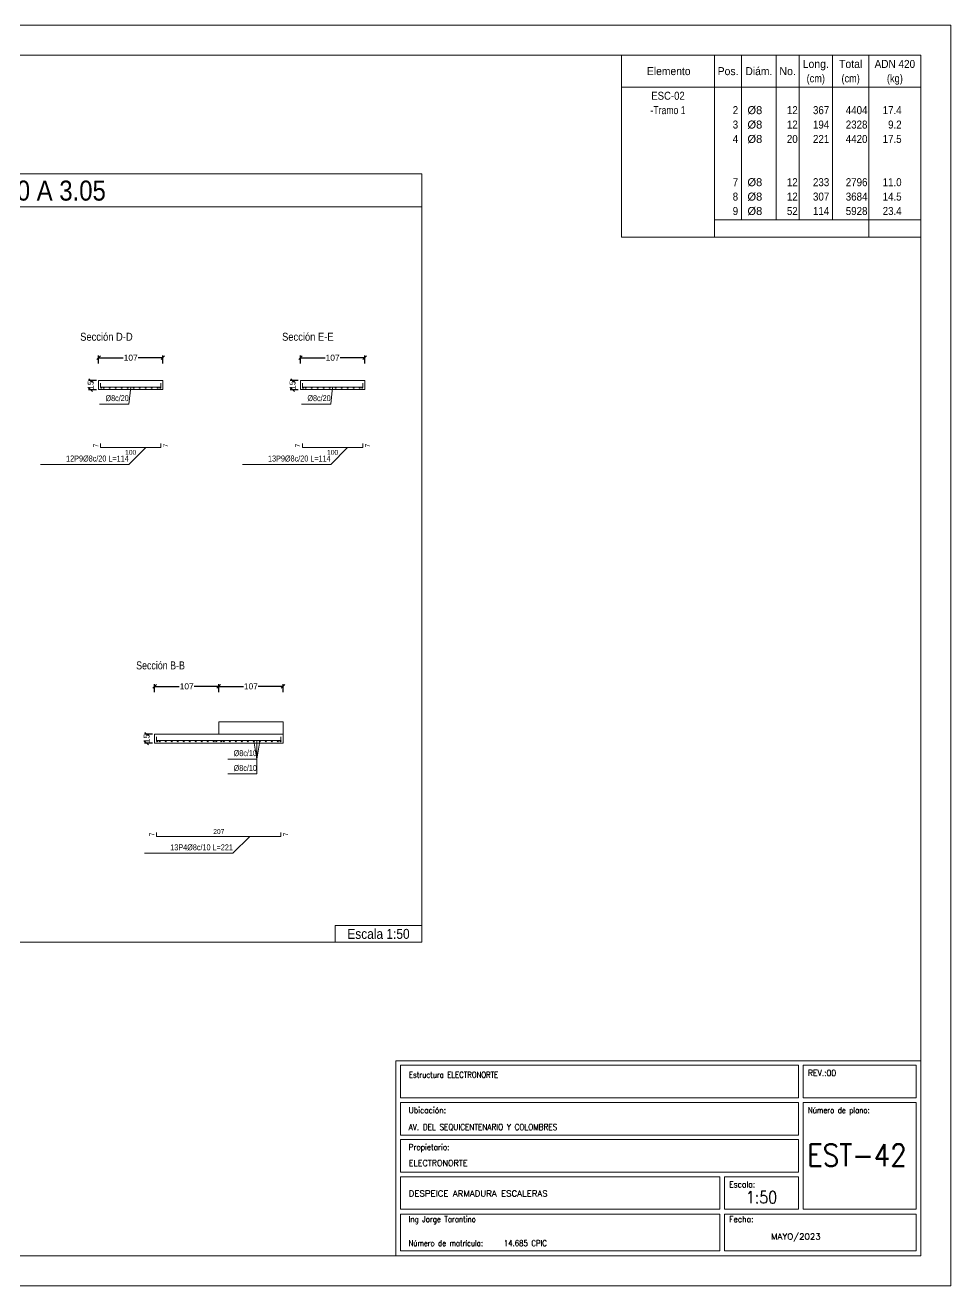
# Model space of a CAD drawing. Header units: millimetres. Extents: x 0 to 127, y 1 to 93.
# Drawn here: x 28.55 to 59.4, y 48.36 to 90.36 of the extents above; entities that cross this region are included whole.
import ezdxf
from ezdxf.enums import TextEntityAlignment as Align

# ---------------------------------------------------------------- set-up
doc = ezdxf.new("R2010")
doc.units = ezdxf.units.MM
for name, color, linetype, lineweight in [('CYPE', 7, 'Continuous', 0), ('ESC_BARRAS_ARMADURA_LONGITUDINAL', 4, 'Continuous', 15), ('ESC_BARRAS_ARMADURA_TRANSVERSAL', 4, 'Continuous', 15), ('ESC_CONTORNO_ESCALERA', 3, 'Continuous', 0), ('ESC_COTAS', 1, 'Continuous', 0), ('ESC_LINEA_REFERENCIA_ARMADURA', 36, 'Continuous', 0), ('ESC_RECRECIDO', 1, 'Continuous', 0), ('ESC_RECUADRO_DEL_DETALLE', 7, 'Continuous', 9), ('ESC_SECCIONES', 4, 'Continuous', 0), ('ESC_TEXTO_ARMADURA_LONGITUDINAL', 3, 'Continuous', 9), ('ESC_TEXTO_ARMADURA_TRANSVERSAL', 3, 'Continuous', 9), ('ESC_TITULO_DEL_RECUADRO', 7, 'Continuous', 0), ('RECUAD_LIMITES', 2, 'Continuous', 0), ('RECUAD_MARCO', 1, 'Continuous', 20), ('TABLAS', 1, 'Continuous', 0), ('TEXTO_TABLAS', 1, 'Continuous', 0)]:
    doc.layers.add(name, color=color, linetype=linetype, lineweight=lineweight)
doc.styles.add('CYPETXT', font='romans__.ttf', dxfattribs={"height": 0.2})
doc.styles.add('CYPETXT_0.3_romans', font='arial.ttf', dxfattribs={"height": 0.2})
doc.styles.add('CYPETXT_romans', font='arial.ttf', dxfattribs={"height": 0.2})
doc.dimstyles.new('cype_oblique', dxfattribs={"dimtxt": 0.18, "dimasz": 0.18, "dimexe": 0.075, "dimexo": 0.075, "dimgap": 0, "dimtad": 0, "dimdec": 4, "dimzin": 0, "dimdsep": 46, "dimtxsty": 'CYPETXT_0.3_romans', "dimblk": 'OBLIQUE', "dimtsz": 0.06, "dimcen": 0.09, "dimadec": 0, "dimazin": 0, "dimtfac": 1, "dimtdec": 4, "dimtofl": 0, "dimtmove": 2, "dimatfit": 3, "dimfxl": 1, "dimtolj": 1, "dimtzin": 0, "dimarcsym": 0})

# ---------------------------------------------------------------- blocks, each defined once
blk = doc.blocks.new('*D8')
at = {"layer": 'Defpoints', "color": 0, "transparency": 16777216}
for p in [(30.995, 79.016), (33.135, 79.282), (33.135, 79.016)]:
    blk.add_point(p, dxfattribs=at)
at = {"layer": 'ESC_COTAS', "color": 0, "lineweight": -2, "transparency": 16777216}
for p, q in [((30.935, 79.222), (31.055, 79.342)), ((30.995, 79.091), (30.995, 79.357)), ((30.995, 79.282), (31.818, 79.282)), ((33.135, 79.282), (32.311, 79.282)), ((33.075, 79.222), (33.195, 79.342)), ((33.135, 79.091), (33.135, 79.357))]:
    blk.add_line(p, q, dxfattribs=at)
at = {"layer": 'ESC_COTAS', "color": 0, "transparency": 16777216, "insert": (32.065, 79.282), "char_height": 0.2, "attachment_point": 5, "style": 'CYPETXT_0.3_romans'}
blk.add_mtext('\\A1;107', dxfattribs=at)
blk = doc.blocks.new('_OBLIQUE')
at = {"color": 0, "linetype": 'ByBlock', "lineweight": -2}
blk.add_line((-0.5, -0.5), (0.5, 0.5), dxfattribs=at)
blk = doc.blocks.new('*D9')
at = {"layer": 'Defpoints', "color": 0, "transparency": 16777216}
for p in [(30.729, 78.517), (30.995, 78.517), (30.995, 78.217)]:
    blk.add_point(p, dxfattribs=at)
at = {"layer": 'ESC_COTAS', "color": 0, "lineweight": -2, "transparency": 16777216}
for p, q in [((30.789, 78.457), (30.669, 78.577)), ((30.92, 78.517), (30.654, 78.517)), ((30.92, 78.217), (30.654, 78.217)), ((30.789, 78.157), (30.669, 78.277)), ((30.729, 78.517), (30.729, 78.517)), ((30.729, 78.217), (30.729, 78.217))]:
    blk.add_line(p, q, dxfattribs=at)
at = {"layer": 'ESC_COTAS', "color": 0, "transparency": 16777216, "insert": (30.729, 78.367), "char_height": 0.2, "attachment_point": 5, "rotation": 90, "style": 'CYPETXT_0.3_romans'}
blk.add_mtext('\\A1;15', dxfattribs=at)
blk = doc.blocks.new('*D10')
at = {"layer": 'Defpoints', "color": 0, "transparency": 16777216}
for p in [(37.725, 79.016), (39.865, 79.282), (39.865, 79.016)]:
    blk.add_point(p, dxfattribs=at)
at = {"layer": 'ESC_COTAS', "color": 0, "lineweight": -2, "transparency": 16777216}
for p, q in [((37.665, 79.222), (37.785, 79.342)), ((37.725, 79.091), (37.725, 79.357)), ((37.725, 79.282), (38.548, 79.282)), ((39.865, 79.282), (39.041, 79.282)), ((39.805, 79.222), (39.925, 79.342)), ((39.865, 79.091), (39.865, 79.357))]:
    blk.add_line(p, q, dxfattribs=at)
at = {"layer": 'ESC_COTAS', "color": 0, "transparency": 16777216, "insert": (38.795, 79.282), "char_height": 0.2, "attachment_point": 5, "style": 'CYPETXT_0.3_romans'}
blk.add_mtext('\\A1;107', dxfattribs=at)
blk = doc.blocks.new('*D11')
at = {"layer": 'Defpoints', "color": 0, "transparency": 16777216}
for p in [(37.459, 78.517), (37.725, 78.517), (37.725, 78.217)]:
    blk.add_point(p, dxfattribs=at)
at = {"layer": 'ESC_COTAS', "color": 0, "lineweight": -2, "transparency": 16777216}
for p, q in [((37.519, 78.457), (37.399, 78.577)), ((37.65, 78.517), (37.384, 78.517)), ((37.65, 78.217), (37.384, 78.217)), ((37.519, 78.157), (37.399, 78.277)), ((37.459, 78.517), (37.459, 78.517)), ((37.459, 78.217), (37.459, 78.217))]:
    blk.add_line(p, q, dxfattribs=at)
at = {"layer": 'ESC_COTAS', "color": 0, "transparency": 16777216, "insert": (37.459, 78.367), "char_height": 0.2, "attachment_point": 5, "rotation": 90, "style": 'CYPETXT_0.3_romans'}
blk.add_mtext('\\A1;15', dxfattribs=at)
blk = doc.blocks.new('*D16')
at = {"layer": 'Defpoints', "color": 0, "transparency": 16777216}
for p in [(32.861, 68.066), (35.001, 68.332), (35.001, 68.066)]:
    blk.add_point(p, dxfattribs=at)
at = {"layer": 'ESC_COTAS', "color": 0, "lineweight": -2, "transparency": 16777216}
for p, q in [((32.801, 68.272), (32.921, 68.392)), ((32.861, 68.141), (32.861, 68.407)), ((32.861, 68.332), (33.684, 68.332)), ((35.001, 68.332), (34.178, 68.332)), ((34.941, 68.272), (35.061, 68.392)), ((35.001, 68.141), (35.001, 68.407))]:
    blk.add_line(p, q, dxfattribs=at)
at = {"layer": 'ESC_COTAS', "color": 0, "transparency": 16777216, "insert": (33.931, 68.332), "char_height": 0.2, "attachment_point": 5, "style": 'CYPETXT_0.3_romans'}
blk.add_mtext('\\A1;107', dxfattribs=at)
blk = doc.blocks.new('*D17')
at = {"layer": 'Defpoints', "color": 0, "transparency": 16777216}
for p in [(35.001, 68.066), (37.141, 68.332), (37.141, 68.066)]:
    blk.add_point(p, dxfattribs=at)
at = {"layer": 'ESC_COTAS', "color": 0, "lineweight": -2, "transparency": 16777216}
for p, q in [((34.941, 68.272), (35.061, 68.392)), ((35.001, 68.141), (35.001, 68.407)), ((35.001, 68.332), (35.824, 68.332)), ((37.141, 68.332), (36.318, 68.332)), ((37.081, 68.272), (37.201, 68.392)), ((37.141, 68.141), (37.141, 68.407))]:
    blk.add_line(p, q, dxfattribs=at)
at = {"layer": 'ESC_COTAS', "color": 0, "transparency": 16777216, "insert": (36.071, 68.332), "char_height": 0.2, "attachment_point": 5, "style": 'CYPETXT_0.3_romans'}
blk.add_mtext('\\A1;107', dxfattribs=at)
blk = doc.blocks.new('*D18')
at = {"layer": 'Defpoints', "color": 0, "transparency": 16777216}
for p in [(32.595, 66.739), (32.861, 66.739), (32.861, 66.439)]:
    blk.add_point(p, dxfattribs=at)
at = {"layer": 'ESC_COTAS', "color": 0, "lineweight": -2, "transparency": 16777216}
for p, q in [((32.655, 66.679), (32.535, 66.799)), ((32.786, 66.739), (32.52, 66.739)), ((32.786, 66.439), (32.52, 66.439)), ((32.655, 66.379), (32.535, 66.499)), ((32.595, 66.739), (32.595, 66.739)), ((32.595, 66.439), (32.595, 66.439))]:
    blk.add_line(p, q, dxfattribs=at)
at = {"layer": 'ESC_COTAS', "color": 0, "transparency": 16777216, "insert": (32.595, 66.589), "char_height": 0.2, "attachment_point": 5, "rotation": 90, "style": 'CYPETXT_0.3_romans'}
blk.add_mtext('\\A1;15', dxfattribs=at)

msp = doc.modelspace()

# ---------------------------------------------------------------- hatches: boundary and pattern name
at = {"layer": 'ESC_BARRAS_ARMADURA_TRANSVERSAL'}
h = msp.add_hatch(color=256, dxfattribs=at)
edge = h.paths.add_edge_path(flags=0)
edge.add_arc((31.07868, 78.28516), 0.02, 0, 360)
h = msp.add_hatch(color=256, dxfattribs=at)
edge = h.paths.add_edge_path(flags=0)
edge.add_arc((31.16468, 78.28516), 0.02, 0, 360)
h = msp.add_hatch(color=256, dxfattribs=at)
edge = h.paths.add_edge_path(flags=0)
edge.add_arc((31.36468, 78.28516), 0.02, 0, 360)
h = msp.add_hatch(color=256, dxfattribs=at)
edge = h.paths.add_edge_path(flags=0)
edge.add_arc((31.56468, 78.28516), 0.02, 0, 360)
h = msp.add_hatch(color=256, dxfattribs=at)
edge = h.paths.add_edge_path(flags=0)
edge.add_arc((31.76468, 78.28516), 0.02, 0, 360)
h = msp.add_hatch(color=256, dxfattribs=at)
edge = h.paths.add_edge_path(flags=0)
edge.add_arc((31.96468, 78.28516), 0.02, 0, 360)
h = msp.add_hatch(color=256, dxfattribs=at)
edge = h.paths.add_edge_path(flags=0)
edge.add_arc((32.16468, 78.28516), 0.02, 0, 360)
h = msp.add_hatch(color=256, dxfattribs=at)
edge = h.paths.add_edge_path(flags=0)
edge.add_arc((32.36468, 78.28516), 0.02, 0, 360)
h = msp.add_hatch(color=256, dxfattribs=at)
edge = h.paths.add_edge_path(flags=0)
edge.add_arc((32.56468, 78.28516), 0.02, 0, 360)
h = msp.add_hatch(color=256, dxfattribs=at)
edge = h.paths.add_edge_path(flags=0)
edge.add_arc((32.76468, 78.28516), 0.02, 0, 360)
h = msp.add_hatch(color=256, dxfattribs=at)
edge = h.paths.add_edge_path(flags=0)
edge.add_arc((32.96468, 78.28516), 0.02, 0, 360)
h = msp.add_hatch(color=256, dxfattribs=at)
edge = h.paths.add_edge_path(flags=0)
edge.add_arc((33.05068, 78.28516), 0.02, 0, 360)
h = msp.add_hatch(color=256, dxfattribs=at)
edge = h.paths.add_edge_path(flags=0)
edge.add_arc((37.80868, 78.28516), 0.02, 0, 360)
h = msp.add_hatch(color=256, dxfattribs=at)
edge = h.paths.add_edge_path(flags=0)
edge.add_arc((37.89468, 78.28516), 0.02, 0, 360)
h = msp.add_hatch(color=256, dxfattribs=at)
edge = h.paths.add_edge_path(flags=0)
edge.add_arc((38.09468, 78.28516), 0.02, 0, 360)
h = msp.add_hatch(color=256, dxfattribs=at)
edge = h.paths.add_edge_path(flags=0)
edge.add_arc((38.29468, 78.28516), 0.02, 0, 360)
h = msp.add_hatch(color=256, dxfattribs=at)
edge = h.paths.add_edge_path(flags=0)
edge.add_arc((38.49468, 78.28516), 0.02, 0, 360)
h = msp.add_hatch(color=256, dxfattribs=at)
edge = h.paths.add_edge_path(flags=0)
edge.add_arc((38.69468, 78.28516), 0.02, 0, 360)
h = msp.add_hatch(color=256, dxfattribs=at)
edge = h.paths.add_edge_path(flags=0)
edge.add_arc((38.89468, 78.28516), 0.02, 0, 360)
h = msp.add_hatch(color=256, dxfattribs=at)
edge = h.paths.add_edge_path(flags=0)
edge.add_arc((39.09468, 78.28516), 0.02, 0, 360)
h = msp.add_hatch(color=256, dxfattribs=at)
edge = h.paths.add_edge_path(flags=0)
edge.add_arc((39.29468, 78.28516), 0.02, 0, 360)
h = msp.add_hatch(color=256, dxfattribs=at)
edge = h.paths.add_edge_path(flags=0)
edge.add_arc((39.49468, 78.28516), 0.02, 0, 360)
h = msp.add_hatch(color=256, dxfattribs=at)
edge = h.paths.add_edge_path(flags=0)
edge.add_arc((39.69468, 78.28516), 0.02, 0, 360)
h = msp.add_hatch(color=256, dxfattribs=at)
edge = h.paths.add_edge_path(flags=0)
edge.add_arc((39.78068, 78.28516), 0.02, 0, 360)
h = msp.add_hatch(color=256, dxfattribs=at)
edge = h.paths.add_edge_path(flags=0)
edge.add_arc((32.945, 66.507), 0.02, 0, 360)
h = msp.add_hatch(color=256, dxfattribs=at)
edge = h.paths.add_edge_path(flags=0)
edge.add_arc((33.031, 66.507), 0.02, 0, 360)
h = msp.add_hatch(color=256, dxfattribs=at)
edge = h.paths.add_edge_path(flags=0)
edge.add_arc((33.231, 66.507), 0.02, 0, 360)
h = msp.add_hatch(color=256, dxfattribs=at)
edge = h.paths.add_edge_path(flags=0)
edge.add_arc((33.431, 66.507), 0.02, 0, 360)
h = msp.add_hatch(color=256, dxfattribs=at)
edge = h.paths.add_edge_path(flags=0)
edge.add_arc((33.631, 66.507), 0.02, 0, 360)
h = msp.add_hatch(color=256, dxfattribs=at)
edge = h.paths.add_edge_path(flags=0)
edge.add_arc((33.831, 66.507), 0.02, 0, 360)
h = msp.add_hatch(color=256, dxfattribs=at)
edge = h.paths.add_edge_path(flags=0)
edge.add_arc((34.031, 66.507), 0.02, 0, 360)
h = msp.add_hatch(color=256, dxfattribs=at)
edge = h.paths.add_edge_path(flags=0)
edge.add_arc((34.231, 66.507), 0.02, 0, 360)
h = msp.add_hatch(color=256, dxfattribs=at)
edge = h.paths.add_edge_path(flags=0)
edge.add_arc((34.431, 66.507), 0.02, 0, 360)
h = msp.add_hatch(color=256, dxfattribs=at)
edge = h.paths.add_edge_path(flags=0)
edge.add_arc((34.631, 66.507), 0.02, 0, 360)
h = msp.add_hatch(color=256, dxfattribs=at)
edge = h.paths.add_edge_path(flags=0)
edge.add_arc((34.831, 66.507), 0.02, 0, 360)
h = msp.add_hatch(color=256, dxfattribs=at)
edge = h.paths.add_edge_path(flags=0)
edge.add_arc((34.917, 66.507), 0.02, 0, 360)
h = msp.add_hatch(color=256, dxfattribs=at)
edge = h.paths.add_edge_path(flags=0)
edge.add_arc((35.085, 66.507), 0.02, 0, 360)
h = msp.add_hatch(color=256, dxfattribs=at)
edge = h.paths.add_edge_path(flags=0)
edge.add_arc((35.171, 66.507), 0.02, 0, 360)
h = msp.add_hatch(color=256, dxfattribs=at)
edge = h.paths.add_edge_path(flags=0)
edge.add_arc((35.371, 66.507), 0.02, 0, 360)
h = msp.add_hatch(color=256, dxfattribs=at)
edge = h.paths.add_edge_path(flags=0)
edge.add_arc((35.571, 66.507), 0.02, 0, 360)
h = msp.add_hatch(color=256, dxfattribs=at)
edge = h.paths.add_edge_path(flags=0)
edge.add_arc((35.771, 66.507), 0.02, 0, 360)
h = msp.add_hatch(color=256, dxfattribs=at)
edge = h.paths.add_edge_path(flags=0)
edge.add_arc((35.971, 66.507), 0.02, 0, 360)
h = msp.add_hatch(color=256, dxfattribs=at)
edge = h.paths.add_edge_path(flags=0)
edge.add_arc((36.171, 66.507), 0.02, 0, 360)
h = msp.add_hatch(color=256, dxfattribs=at)
edge = h.paths.add_edge_path(flags=0)
edge.add_arc((36.371, 66.507), 0.02, 0, 360)
h = msp.add_hatch(color=256, dxfattribs=at)
edge = h.paths.add_edge_path(flags=0)
edge.add_arc((36.571, 66.507), 0.02, 0, 360)
h = msp.add_hatch(color=256, dxfattribs=at)
edge = h.paths.add_edge_path(flags=0)
edge.add_arc((36.771, 66.507), 0.02, 0, 360)
h = msp.add_hatch(color=256, dxfattribs=at)
edge = h.paths.add_edge_path(flags=0)
edge.add_arc((36.971, 66.507), 0.02, 0, 360)
h = msp.add_hatch(color=256, dxfattribs=at)
edge = h.paths.add_edge_path(flags=0)
edge.add_arc((37.057, 66.507), 0.02, 0, 360)

# ---------------------------------------------------------------- linework, layer by layer
at = {"layer": 'CYPE', "color": 1}
for points in [[(40.9, 49.36), (58.4, 49.36), (58.4, 55.86), (40.9, 55.86), (40.9, 49.36)], [(41.06, 54.62), (54.32, 54.62), (54.32, 55.71), (41.06, 55.71), (41.06, 54.62)], [(54.48, 54.62), (58.25, 54.62), (58.25, 55.71), (54.48, 55.71), (54.48, 54.62)], [(41.06, 53.38), (54.32, 53.38), (54.32, 54.47), (41.06, 54.47), (41.06, 53.38)], [(54.48, 50.91), (58.25, 50.91), (58.25, 54.47), (54.48, 54.47), (54.48, 50.91)], [(41.06, 52.15), (54.32, 52.15), (54.32, 53.23), (41.06, 53.23), (41.06, 52.15)], [(41.06, 50.91), (51.7, 50.91), (51.7, 51.99), (41.06, 51.99), (41.06, 50.91)], [(51.86, 50.91), (54.32, 50.91), (54.32, 51.99), (51.86, 51.99), (51.86, 50.91)], [(41.06, 49.52), (51.7, 49.52), (51.7, 50.75), (41.06, 50.75), (41.06, 49.52)], [(51.86, 49.52), (58.25, 49.52), (58.25, 50.75), (51.86, 50.75), (51.86, 49.52)]]:
    msp.add_lwpolyline(points, close=True, dxfattribs=at)
at = {"layer": 'ESC_BARRAS_ARMADURA_LONGITUDINAL'}
for points in [[(31.06268, 78.43316), (31.06268, 78.30116), (33.06668, 78.30116), (33.06668, 78.43316)], [(37.79268, 78.43316), (37.79268, 78.30116), (39.79668, 78.30116), (39.79668, 78.43316)], [(31.06268, 76.42064), (31.06268, 76.28864), (33.06668, 76.28864), (33.06668, 76.42064)], [(37.79268, 76.42064), (37.79268, 76.28864), (39.79668, 76.28864), (39.79668, 76.42064)], [(32.929, 66.655), (32.929, 66.523), (37.073, 66.523), (37.073, 66.655)], [(32.929, 63.46632), (32.929, 63.33432), (37.073, 63.33432), (37.073, 63.46632)]]:
    msp.add_lwpolyline(points, dxfattribs=at)
at = {"layer": 'ESC_BARRAS_ARMADURA_TRANSVERSAL'}
for centre in [(31.07868, 78.28516), (31.16468, 78.28516), (31.36468, 78.28516), (31.56468, 78.28516), (31.76468, 78.28516), (31.96468, 78.28516), (32.16468, 78.28516), (32.36468, 78.28516), (32.56468, 78.28516), (32.76468, 78.28516), (32.96468, 78.28516), (33.05068, 78.28516), (37.80868, 78.28516), (37.89468, 78.28516), (38.09468, 78.28516), (38.29468, 78.28516), (38.49468, 78.28516), (38.69468, 78.28516), (38.89468, 78.28516), (39.09468, 78.28516), (39.29468, 78.28516), (39.49468, 78.28516), (39.69468, 78.28516), (39.78068, 78.28516), (32.945, 66.507), (33.031, 66.507), (33.231, 66.507), (33.431, 66.507), (33.631, 66.507), (33.831, 66.507), (34.031, 66.507), (34.231, 66.507), (34.431, 66.507), (34.631, 66.507), (34.831, 66.507), (34.917, 66.507), (35.085, 66.507), (35.171, 66.507), (35.371, 66.507), (35.571, 66.507), (35.771, 66.507), (35.971, 66.507), (36.171, 66.507), (36.371, 66.507), (36.571, 66.507), (36.771, 66.507), (36.971, 66.507), (37.057, 66.507)]:
    msp.add_circle(centre, 0.02, dxfattribs=at)
at = {"layer": 'ESC_CONTORNO_ESCALERA'}
for p, q in [((30.99468, 78.51716), (30.99468, 78.21716)), ((33.13468, 78.51716), (33.13468, 78.21716)), ((37.72468, 78.51716), (37.72468, 78.21716)), ((39.86468, 78.51716), (39.86468, 78.21716)), ((32.861, 66.739), (32.861, 66.439))]:
    msp.add_line(p, q, dxfattribs=at)
for points in [[(30.99468, 78.51716), (33.13468, 78.51716)], [(30.99468, 78.21716), (33.13468, 78.21716)], [(37.72468, 78.51716), (39.86468, 78.51716)], [(37.72468, 78.21716), (39.86468, 78.21716)], [(32.861, 66.739), (37.141, 66.739), (37.141, 66.439)], [(32.861, 66.439), (37.141, 66.439)]]:
    msp.add_lwpolyline(points, dxfattribs=at)
at = {"layer": 'ESC_LINEA_REFERENCIA_ARMADURA'}
for p, q in [((32, 77.73548), (32.06468, 78.30116)), ((38.73, 77.73548), (38.79468, 78.30116)), ((31.028, 77.73548), (32, 77.73548)), ((37.758, 77.73548), (38.73, 77.73548)), ((32, 75.72296), (32.56568, 76.28864)), ((38.73, 75.72296), (39.29568, 76.28864)), ((29.057, 75.72296), (32, 75.72296)), ((35.787, 75.72296), (38.73, 75.72296)), ((36.271, 65.907), (36.171, 66.507)), ((36.271, 65.412), (36.271, 66.523)), ((36.271, 65.907), (36.371, 66.507)), ((35.299, 65.907), (36.271, 65.907)), ((36.271, 65.907), (36.271, 65.907)), ((35.299, 65.412), (36.271, 65.412)), ((35.47132, 62.76864), (36.037, 63.33432)), ((32.52832, 62.76864), (35.47132, 62.76864))]:
    msp.add_line(p, q, dxfattribs=at)
at = {"layer": 'ESC_RECRECIDO'}
msp.add_lwpolyline([(35.001, 66.739), (35.001, 67.145), (37.141, 67.145), (37.141, 66.739), (35.001, 66.739)], close=True, dxfattribs=at)
at = {"layer": 'ESC_RECUADRO_DEL_DETALLE'}
for p, q in [((41.767, 84.31), (41.767, 85.41)), ((9.157, 84.31), (41.767, 84.31)), ((9.157, 84.31), (41.767, 84.31)), ((41.767, 59.81), (41.767, 84.31)), ((38.8795, 60.36), (41.767, 60.36)), ((38.8795, 59.81), (38.8795, 60.36)), ((9.157, 59.81), (41.767, 59.81))]:
    msp.add_line(p, q, dxfattribs=at)
msp.add_lwpolyline([(9.157, 84.31), (9.157, 85.41), (41.767, 85.41)], dxfattribs=at)
at = {"layer": 'RECUAD_LIMITES'}
msp.add_lwpolyline([(0, 48.36), (59.4, 48.36), (59.4, 90.36), (0, 90.36), (0, 48.36)], close=True, dxfattribs=at)
at = {"layer": 'RECUAD_MARCO'}
msp.add_lwpolyline([(2.5, 49.36), (58.4, 49.36), (58.4, 89.36), (2.5, 89.36), (2.5, 49.36)], close=True, dxfattribs=at)
at = {"layer": 'TABLAS'}
for p, q in [((48.424, 88.25), (48.424, 89.36)), ((48.424, 89.36), (58.4, 89.36)), ((51.524, 88.25), (51.524, 89.36)), ((52.428, 88.25), (52.428, 89.36)), ((53.576, 88.25), (53.576, 89.36)), ((54.348, 88.25), (54.348, 89.36)), ((55.452, 88.25), (55.452, 89.36)), ((56.672, 88.25), (56.672, 89.36)), ((58.4, 88.25), (58.4, 89.36)), ((48.424, 88.3), (58.4, 88.3)), ((48.424, 83.35), (48.424, 88.25)), ((51.524, 83.35), (51.524, 88.25)), ((52.428, 83.88), (52.428, 88.25)), ((53.576, 83.88), (53.576, 88.25)), ((54.348, 83.88), (54.348, 88.25)), ((55.452, 83.88), (55.452, 88.25)), ((56.672, 83.35), (56.672, 88.25)), ((58.4, 83.35), (58.4, 88.25)), ((51.524, 83.88), (58.4, 83.88)), ((48.424, 83.3), (48.424, 83.35)), ((48.424, 83.3), (58.4, 83.3)), ((51.524, 83.3), (51.524, 83.35)), ((56.672, 83.3), (56.672, 83.35)), ((58.4, 83.25), (58.4, 83.35)), ((58.4, 82.77), (58.4, 83.25)), ((58.4, 82.24), (58.4, 82.77))]:
    msp.add_line(p, q, dxfattribs=at)

# ---------------------------------------------------------------- texts
at = {"layer": 'CYPE', "color": 5, "style": 'CYPETXT'}
for s, width, p in [('Estructura ELECTRONORTE', 0.842437, (41.34, 55.29)), ('AV. DEL SEQUICENTENARIO Y COLOMBRES', 0.887423, (41.33, 53.55)), ('ELECTRONORTE', 0.974409, (41.33, 52.35)), ('DESPEICE ARMADURA ESCALERAS', 1.047361, (41.33, 51.33563)), ('Ing Jorge Tarantino', 0.851105, (41.33, 50.48)), ('MAYO/2023', 1.047361, (53.41, 49.9)), ('14.685 CPIC', 0.851936, (44.5, 49.68))]:
    msp.add_text(s, height=0.2, dxfattribs=dict(at, width=width)).set_placement(p)
at = {"layer": 'CYPE', "color": 4, "style": 'CYPETXT'}
for s, width, p in [('REV.:00', 0.927655, (54.64, 55.35)), ('Ubicación:', 0.90604, (41.33, 54.11)), ('Número de plano:', 0.844847, (54.64, 54.11)), ('Propietario:', 0.885908, (41.33, 52.88)), ('Escala:', 0.925891, (52.01, 51.64)), ('Fecha:', 0.933698, (52.01, 50.48)), ('Número de matrícula:', 0.83516, (41.33, 49.68))]:
    msp.add_text(s, height=0.2, dxfattribs=dict(at, width=width)).set_placement(p)
at = {"layer": 'CYPE', "color": 5, "style": 'CYPETXT'}
for s, height, width, p in [('EST-42', 0.733333, 0.872274, (56.27, 52.34667)), ('1:50', 0.4, 0.869965, (53.09, 51.11))]:
    msp.add_text(s, height=height, dxfattribs=dict(at, width=width)).set_placement(p, align=Align.CENTER)
at = {"layer": 'ESC_BARRAS_ARMADURA_LONGITUDINAL', "style": 'CYPETXT_romans', "width": 0.872274}
for p in [(30.98268, 76.35464), (37.71268, 76.35464), (32.849, 63.40032)]:
    msp.add_text('7', height=0.16, rotation=90, dxfattribs=at).set_placement(p, align=Align.CENTER)
for p in [(32.06468, 76.20864), (38.79468, 76.20864)]:
    msp.add_text('100', height=0.16, dxfattribs=at).set_placement(p, align=Align.TOP_CENTER)
for p in [(33.14668, 76.35464), (39.87668, 76.35464), (37.153, 63.40032)]:
    msp.add_text('7', height=0.16, rotation=90, dxfattribs=at).set_placement(p, align=Align.TOP_CENTER)
msp.add_text('207', height=0.16, dxfattribs=at).set_placement((35.001, 63.41432), align=Align.CENTER)
at = {"layer": 'ESC_SECCIONES', "style": 'CYPETXT_romans'}
for s, width, p in [('Sección D-D', 0.836725, (30.38068, 79.98)), ('Sección E-E', 0.837463, (37.11068, 79.98)), ('Sección B-B', 0.792117, (32.247, 69.03))]:
    msp.add_text(s, height=0.2666667, dxfattribs=dict(at, width=width)).set_placement(p, align=Align.MIDDLE_LEFT)
at = {"layer": 'ESC_TEXTO_ARMADURA_LONGITUDINAL', "style": 'CYPETXT_romans'}
for s, width, p in [('%%c8c/20', 0.827657, (32, 77.83548)), ('%%c8c/20', 0.827657, (38.73, 77.83548)), ('12P9%%c8c/20 L=114', 0.830784, (32, 75.82296)), ('13P9%%c8c/20 L=114', 0.830784, (38.73, 75.82296)), ('%%c8c/10', 0.827657, (36.271, 65.512)), ('13P4%%c8c/10 L=221', 0.830784, (35.47132, 62.86864))]:
    msp.add_text(s, height=0.2, dxfattribs=dict(at, width=width)).set_placement(p, align=Align.RIGHT)
at = {"layer": 'ESC_TEXTO_ARMADURA_TRANSVERSAL', "style": 'CYPETXT_romans', "width": 0.827657}
msp.add_text('%%c8c/10', height=0.2, dxfattribs=at).set_placement((36.271, 66.007), align=Align.RIGHT)
at = {"layer": 'ESC_TITULO_DEL_RECUADRO', "style": 'CYPETXT_romans', "width": 0.855287}
msp.add_text('ESC02-TRAMO 1 - NIVEL 0.00 A 3.05', height=0.6666667, dxfattribs=at).set_placement((17.60123, 85.18309), align=Align.TOP_LEFT)
at = {"layer": 'ESC_TITULO_DEL_RECUADRO', "style": 'CYPETXT_romans', "width": 0.853289}
msp.add_text('Escala 1:50', height=0.3333333, dxfattribs=at).set_placement((40.32325, 60.085), align=Align.MIDDLE_CENTER)
at = {"layer": 'TEXTO_TABLAS', "style": 'CYPETXT_romans'}
for s, width, p in [('Long.', 0.9375, (54.9, 89.07)), ('Total', 0.935673, (56.062, 89.07)), ('ADN 420', 0.893197, (57.536, 89.07)), ('Elemento', 0.923378, (49.999, 88.83)), ('Pos.', 0.930268, (51.976, 88.83)), ('Diám.', 0.924488, (53.002, 88.83)), ('No.', 0.948905, (53.962, 88.83)), ('(cm)', 0.819001, (54.9, 88.59)), ('(cm)', 0.819001, (56.062, 88.59)), ('(kg)', 0.827954, (57.536, 88.59)), ('ESC-02', 0.855287, (49.974, 88.01)), ('-Tramo 1', 0.775371, (49.974, 87.53))]:
    msp.add_text(s, height=0.266667, dxfattribs=dict(at, width=width)).set_placement(p, align=Align.MIDDLE_CENTER)
for s, height, width, p in [('2', 0.26667, 0.872274, (52.312, 87.53)), ('12', 0.266667, 0.872274, (54.298, 87.53)), ('367', 0.266667, 0.872274, (55.348, 87.53)), ('4404', 0.266667, 0.872274, (56.622, 87.53)), ('17.4', 0.266667, 0.869308, (57.76, 87.53)), ('3', 0.26667, 0.872274, (52.312, 87.05)), ('12', 0.266667, 0.872274, (54.298, 87.05)), ('194', 0.266667, 0.872274, (55.348, 87.05)), ('2328', 0.266667, 0.872274, (56.622, 87.05)), ('9.2', 0.266667, 0.868127, (57.76, 87.05)), ('4', 0.26667, 0.872274, (52.312, 86.57)), ('20', 0.266667, 0.872274, (54.298, 86.57)), ('221', 0.266667, 0.872274, (55.348, 86.57)), ('4420', 0.266667, 0.872274, (56.622, 86.57)), ('17.5', 0.266667, 0.869308, (57.76, 86.57)), ('7', 0.26667, 0.872274, (52.312, 85.13)), ('12', 0.266667, 0.872274, (54.298, 85.13)), ('233', 0.266667, 0.872274, (55.348, 85.13)), ('2796', 0.266667, 0.872274, (56.622, 85.13)), ('11.0', 0.266667, 0.869308, (57.76, 85.13)), ('8', 0.26667, 0.872274, (52.312, 84.65)), ('12', 0.266667, 0.872274, (54.298, 84.65)), ('307', 0.266667, 0.872274, (55.348, 84.65)), ('3684', 0.266667, 0.872274, (56.622, 84.65)), ('14.5', 0.266667, 0.869308, (57.76, 84.65)), ('9', 0.26667, 0.872274, (52.312, 84.17)), ('52', 0.266667, 0.872274, (54.298, 84.17)), ('114', 0.266667, 0.872274, (55.348, 84.17)), ('5928', 0.266667, 0.872274, (56.622, 84.17)), ('23.4', 0.266667, 0.869308, (57.76, 84.17))]:
    msp.add_text(s, height=height, dxfattribs=dict(at, width=width)).set_placement(p, align=Align.MIDDLE_RIGHT)
at = {"layer": 'TEXTO_TABLAS', "style": 'CYPETXT_romans', "width": 0.99505}
for p in [(52.622, 87.53), (52.622, 87.05), (52.622, 86.57), (52.622, 85.13), (52.622, 84.65), (52.622, 84.17)]:
    msp.add_text('%%c8', height=0.266667, dxfattribs=at).set_placement(p, align=Align.MIDDLE_LEFT)

# ---------------------------------------------------------------- dimensions: what is measured, and where the dimension line sits
at = {"layer": 'ESC_COTAS'}
for p1, p2, text, picture, middle in [((30.99468, 79.016), (33.13468, 79.016), '107', '*D8', (32.06468, 79.282)), ((37.72468, 79.016), (39.86468, 79.016), '107', '*D10', (38.79468, 79.282)), ((30.99468, 78.21716), (30.99468, 78.51716), '15', '*D9', (30.72868, 78.36716)), ((37.72468, 78.21716), (37.72468, 78.51716), '15', '*D11', (37.45868, 78.36716)), ((32.861, 68.066), (35.001, 68.066), '107', '*D16', (33.931, 68.332)), ((35.001, 68.066), (37.141, 68.066), '107', '*D17', (36.071, 68.332)), ((32.861, 66.439), (32.861, 66.739), '15', '*D18', (32.595, 66.589))]:
    dim = msp.add_aligned_dim(p1=p1, p2=p2, distance=0.266, text=text, dimstyle='cype_oblique', dxfattribs=at)
    dim.commit()
    dim.dimension.update_dxf_attribs({"geometry": picture, "text_midpoint": middle})

doc.saveas('drawing.dxf')
